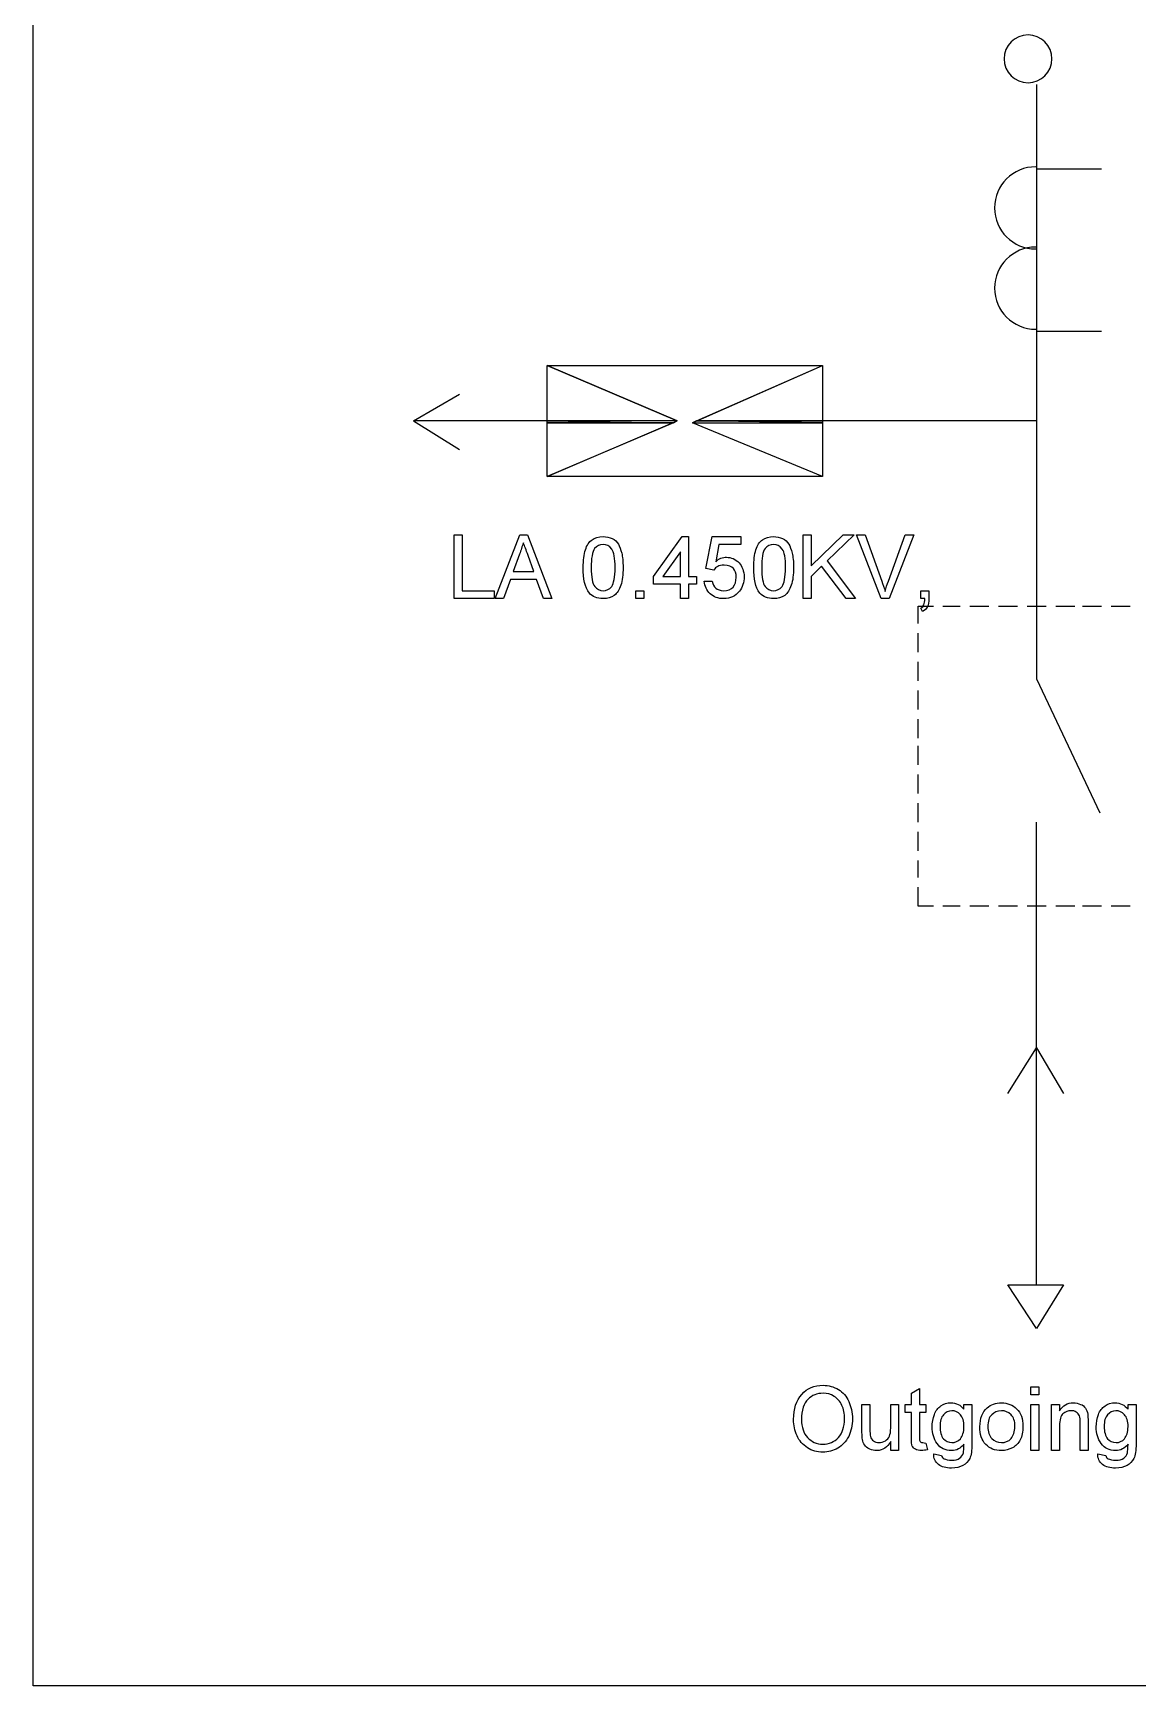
# Model space of a CAD drawing. Header units: millimetres. Extents: x 12 to 286, y 8 to 173.
# Drawn here: x 12.12 to 36.59, y 7.52 to 44.14 of the extents above; entities that cross this region are included whole.
import ezdxf

# ---------------------------------------------------------------- set-up
doc = ezdxf.new("R2010")
doc.units = ezdxf.units.MM
doc.layers.get('0').update_dxf_attribs({"linetype": 'CONTINUOUS'})

msp = doc.modelspace()

# ---------------------------------------------------------------- linework, layer by layer
at = {"color": 0}
for p, q in [((12.1212, 7.5213), (12.1212, 173.298)), ((34.3462, 42.9962), (34.3462, 31.4399)), ((34.3462, 41.1346), (35.7861, 41.1346)), ((34.3462, 37.5349), (35.7861, 37.5349)), ((23.5093, 36.7728), (26.3881, 35.5466)), ((23.5093, 35.5466), (23.5093, 36.7728)), ((23.5093, 36.7728), (26.3881, 35.5466)), ((23.5093, 35.5466), (23.5093, 36.7728)), ((26.3881, 35.5466), (23.5093, 36.7728)), ((23.5093, 36.7728), (29.6044, 36.7728)), ((23.5093, 34.3187), (23.5093, 36.7728)), ((26.727, 35.5039), (29.6044, 36.7728)), ((26.8111, 35.5466), (29.6044, 36.7728)), ((26.8111, 35.5466), (29.6044, 36.7728)), ((29.6044, 36.7728), (29.6044, 35.5466)), ((29.6044, 36.7728), (29.6044, 35.5466)), ((29.6044, 36.7728), (29.6044, 34.3187)), ((20.5452, 35.5466), (21.5622, 36.1389)), ((23.5093, 35.5466), (20.5452, 35.5466)), ((20.5452, 35.5466), (21.5622, 34.9112)), ((26.3881, 35.5466), (23.5093, 35.5466)), ((26.3881, 35.5466), (23.5093, 35.5466)), ((26.3881, 35.5466), (23.5093, 35.5466)), ((23.5093, 35.5466), (26.3026, 35.5039)), ((23.5093, 35.5466), (26.3026, 35.5039)), ((23.5093, 35.5039), (23.5093, 35.5466)), ((26.3881, 35.5466), (23.5093, 35.5466)), ((23.5093, 35.5466), (26.3026, 35.5039)), ((23.5093, 35.5466), (26.3026, 35.5039)), ((23.5093, 35.5039), (23.5093, 35.5466)), ((23.5093, 34.3187), (26.3881, 35.5466)), ((26.3026, 35.5039), (26.3881, 35.5466)), ((26.3026, 35.5039), (26.3881, 35.5466)), ((26.8111, 35.5466), (26.727, 35.5039)), ((26.8111, 35.5466), (26.727, 35.5039)), ((29.6044, 35.5466), (26.8111, 35.5466)), ((29.6044, 35.5466), (26.8111, 35.5466)), ((29.6044, 35.5039), (26.8111, 35.5466)), ((29.6044, 35.5039), (26.8111, 35.5466)), ((26.8111, 35.5466), (29.6044, 35.5466)), ((29.6044, 35.5039), (26.8111, 35.5466)), ((26.8111, 35.5466), (29.6044, 35.5466)), ((29.6044, 35.5039), (26.8111, 35.5466)), ((34.3462, 35.5466), (29.6044, 35.5466)), ((29.6044, 35.5466), (29.6044, 35.5039)), ((29.6044, 35.5466), (29.6044, 35.5039)), ((23.5093, 35.5039), (26.3026, 35.5039)), ((26.3026, 35.5039), (23.5093, 34.3187)), ((23.5093, 34.3187), (23.5093, 35.5039)), ((23.5093, 35.5039), (26.3026, 35.5039)), ((26.3026, 35.5039), (23.5093, 34.3187)), ((23.5093, 34.3187), (23.5093, 35.5039)), ((26.3026, 35.5039), (23.5093, 35.5039)), ((26.3026, 35.5039), (23.5093, 35.5039)), ((26.727, 35.5039), (29.6044, 35.5039)), ((26.727, 35.5039), (29.6044, 35.5039)), ((29.6044, 34.3187), (26.727, 35.5039)), ((26.727, 35.5039), (29.6044, 35.5039)), ((26.727, 35.5039), (29.6044, 35.5039)), ((29.6044, 34.3187), (26.727, 35.5039)), ((29.6044, 34.3187), (26.727, 35.5039)), ((29.6044, 35.5039), (29.6044, 34.3187)), ((29.6044, 35.5039), (29.6044, 34.3187)), ((29.6044, 34.3187), (23.5093, 34.3187)), ((21.4492, 31.6095), (21.4492, 33.0206)), ((21.4492, 33.0206), (21.6256, 33.0206)), ((21.6256, 33.0206), (21.6256, 31.7858)), ((22.3573, 31.6095), (22.8989, 33.0206)), ((22.8989, 33.0206), (23.0684, 33.0206)), ((23.0684, 33.0206), (23.6099, 31.6095)), ((25.8589, 32.1028), (26.4942, 32.9847)), ((26.4942, 32.9847), (26.6347, 32.9847)), ((26.6347, 32.9847), (26.6347, 32.1028)), ((27.0233, 32.2792), (27.1639, 32.9847)), ((27.1639, 32.9847), (27.7992, 32.9847)), ((27.7992, 32.9847), (27.7992, 32.8083)), ((29.1744, 31.6095), (29.1744, 33.0206)), ((29.1744, 33.0206), (29.3508, 33.0206)), ((29.3508, 33.0206), (29.3508, 32.3329)), ((29.3508, 32.3329), (30.0633, 33.0206)), ((30.303, 33.0206), (29.7077, 32.4459)), ((30.0633, 33.0206), (30.303, 33.0206)), ((30.9011, 31.6095), (30.3582, 33.0206)), ((30.3582, 33.0206), (30.5511, 33.0206)), ((30.5511, 33.0206), (30.9177, 31.998)), ((31.0651, 31.998), (31.4331, 33.0206)), ((31.626, 33.0206), (31.083, 31.6095)), ((31.4331, 33.0206), (31.626, 33.0206)), ((22.8947, 32.5947), (22.7569, 32.2089)), ((26.4583, 32.6457), (26.067, 32.1028)), ((26.4583, 32.1028), (26.4583, 32.6457)), ((27.3072, 32.8083), (27.2411, 32.4239)), ((27.7992, 32.8083), (27.3072, 32.8083)), ((23.2103, 32.2089), (23.0849, 32.5617)), ((24.3058, 32.2957), (24.3058, 32.2957)), ((27.1997, 32.2433), (27.0233, 32.2792)), ((28.0817, 32.2957), (28.0817, 32.2957)), ((29.5851, 32.3288), (29.3508, 32.1028)), ((30.1267, 31.6095), (29.5851, 32.3288)), ((29.7077, 32.4459), (30.3389, 31.6095)), ((22.6935, 32.0325), (22.5419, 31.6095)), ((23.2723, 32.0325), (22.6935, 32.0325)), ((22.7569, 32.2089), (23.2103, 32.2089)), ((23.4239, 31.6095), (23.2723, 32.0325)), ((25.8589, 31.9264), (25.8589, 32.1028)), ((26.4583, 31.9264), (25.8589, 31.9264)), ((26.067, 32.1028), (26.4583, 32.1028)), ((26.4583, 31.6095), (26.4583, 31.9264)), ((26.6347, 32.1028), (26.8111, 32.1028)), ((26.8111, 31.9264), (26.6347, 31.9264)), ((26.6347, 31.9264), (26.6347, 31.6095)), ((26.8111, 32.1028), (26.8111, 31.9264)), ((26.9875, 31.9967), (27.1639, 31.9967)), ((29.3508, 32.1028), (29.3508, 31.6095)), ((22.3311, 31.6095), (21.4492, 31.6095)), ((21.6256, 31.7858), (22.3311, 31.7858)), ((22.3311, 31.7858), (22.3311, 31.6095)), ((22.5419, 31.6095), (22.3573, 31.6095)), ((23.6099, 31.6095), (23.4239, 31.6095)), ((25.4703, 31.6095), (25.4703, 31.7858)), ((25.4703, 31.7858), (25.6467, 31.7858)), ((25.6467, 31.6095), (25.4703, 31.6095)), ((25.6467, 31.7858), (25.6467, 31.6095)), ((26.6347, 31.6095), (26.4583, 31.6095)), ((29.3508, 31.6095), (29.1744, 31.6095)), ((30.3389, 31.6095), (30.1267, 31.6095)), ((31.083, 31.6095), (30.9011, 31.6095)), ((31.7858, 31.6095), (31.7858, 31.7858)), ((31.7858, 31.7858), (31.9622, 31.7858)), ((31.8727, 31.6095), (31.7858, 31.6095)), ((31.9622, 31.7858), (31.9622, 31.6095)), ((31.7211, 31.0582), (31.7211, 31.4399)), ((31.7211, 31.4399), (32.0601, 31.4399)), ((31.8203, 31.3269), (31.7858, 31.3972)), ((32.2723, 31.4399), (32.6526, 31.4399)), ((32.8648, 31.4399), (33.2879, 31.4399)), ((33.5001, 31.4399), (33.9232, 31.4399)), ((34.1354, 31.4399), (34.5584, 31.4399)), ((34.3462, 31.4399), (34.3462, 29.8304)), ((34.7693, 31.4399), (35.1937, 31.4399)), ((35.3617, 31.4399), (35.7861, 31.4399)), ((35.9971, 31.4399), (36.4201, 31.4399)), ((31.7211, 30.423), (31.7211, 30.8474)), ((31.7211, 29.789), (31.7211, 30.2121)), ((34.3462, 29.8304), (35.7434, 26.8676)), ((31.7211, 29.1538), (31.7211, 29.5768)), ((31.7211, 28.5185), (31.7211, 28.9416)), ((31.7211, 27.926), (31.7211, 28.349)), ((31.7211, 27.2907), (31.7211, 27.7137)), ((31.7211, 26.6554), (31.7211, 27.0798)), ((31.7211, 26.0215), (31.7211, 26.4445)), ((34.3462, 16.411), (34.3462, 26.6554)), ((31.7211, 25.4289), (31.7211, 25.8093)), ((31.7211, 24.7937), (31.7211, 25.2167)), ((32.0601, 24.7937), (31.7211, 24.7937)), ((32.6526, 24.7937), (32.2723, 24.7937)), ((33.2879, 24.7937), (32.8648, 24.7937)), ((33.9232, 24.7937), (33.5001, 24.7937)), ((34.5584, 24.7937), (34.1354, 24.7937)), ((35.1937, 24.7937), (34.7693, 24.7937)), ((35.7861, 24.7937), (35.3617, 24.7937)), ((36.4201, 24.7937), (35.9971, 24.7937)), ((33.711, 20.6444), (34.3462, 21.66)), ((34.3462, 21.66), (34.9388, 20.6444)), ((34.3462, 15.4382), (33.711, 16.411)), ((33.711, 16.411), (34.9388, 16.411)), ((34.9388, 16.411), (34.3462, 15.4382)), ((31.5736, 14.0077), (31.75, 14.1097)), ((31.5736, 13.7583), (31.5736, 14.0077)), ((31.75, 14.1097), (31.75, 13.7583)), ((34.2194, 13.9706), (34.2194, 14.147)), ((34.2194, 14.147), (34.3958, 14.147)), ((34.3958, 13.9706), (34.2194, 13.9706)), ((34.3958, 14.147), (34.3958, 13.9706)), ((30.4794, 13.1382), (30.4794, 13.7583)), ((30.4794, 13.7583), (30.6558, 13.7583)), ((30.6558, 13.7583), (30.6558, 13.2223)), ((31.1147, 13.2402), (31.1147, 13.7583)), ((31.1147, 13.7583), (31.2911, 13.7583)), ((31.2911, 13.7583), (31.2911, 12.7358)), ((31.4331, 13.5819), (31.4331, 13.7583)), ((31.4331, 13.7583), (31.5736, 13.7583)), ((31.5736, 13.5819), (31.4331, 13.5819)), ((31.5736, 13.0294), (31.5736, 13.5819)), ((31.75, 13.7583), (31.8905, 13.7583)), ((31.8905, 13.5819), (31.75, 13.5819)), ((31.75, 13.5819), (31.75, 13.0404)), ((31.8905, 13.7583), (31.8905, 13.5819)), ((32.7381, 13.6522), (32.7381, 13.7583)), ((32.7381, 13.7583), (32.9144, 13.7583)), ((32.9144, 13.7583), (32.9144, 12.8902)), ((34.2194, 12.7358), (34.2194, 13.7583)), ((34.2194, 13.7583), (34.3958, 13.7583)), ((34.3958, 13.7583), (34.3958, 12.7358)), ((34.6783, 12.7358), (34.6783, 13.7583)), ((34.6783, 13.7583), (34.8547, 13.7583)), ((34.8547, 13.7583), (34.8547, 13.615)), ((36.3721, 13.6522), (36.3721, 13.7583)), ((36.3721, 13.7583), (36.5485, 13.7583)), ((36.5485, 13.7583), (36.5485, 12.8902)), ((28.9636, 13.4221), (28.9636, 13.4221)), ((33.0908, 13.265), (33.0908, 13.265)), ((34.8547, 13.2857), (34.8547, 12.7358)), ((35.3138, 12.7358), (35.3138, 13.3477)), ((35.4901, 13.3711), (35.4901, 12.7358)), ((31.1147, 12.7358), (31.1147, 12.9343)), ((31.8905, 12.9026), (31.9264, 12.7524)), ((31.2911, 12.7358), (31.1147, 12.7358)), ((32.0669, 12.6642), (32.2433, 12.6297)), ((32.0669, 12.6642), (32.0669, 12.6642)), ((34.3958, 12.7358), (34.2194, 12.7358)), ((34.8547, 12.7358), (34.6783, 12.7358)), ((35.4901, 12.7358), (35.3138, 12.7358)), ((35.7008, 12.6642), (35.8771, 12.6297)), ((35.7008, 12.6642), (35.7008, 12.6642)), ((286.06, 7.5213), (12.1212, 7.5213))]:
    msp.add_line(p, q, dxfattribs=at)
for points in [[(34.156, 44.0972), (33.8639, 44.0972), (33.6269, 43.8602), (33.6269, 43.5681)], [(34.6852, 43.5681), (34.6852, 43.8602), (34.4482, 44.0972), (34.156, 44.0972)], [(33.6269, 43.5681), (33.6269, 43.276), (33.8639, 43.0389), (34.156, 43.0389)], [(34.156, 43.0389), (34.4482, 43.0389), (34.6852, 43.276), (34.6852, 43.5681)], [(34.3256, 41.1759), (33.8226, 41.1759), (33.4147, 40.7691), (33.4147, 40.2664)], [(33.4147, 40.2664), (33.4147, 39.7633), (33.8226, 39.3555), (34.3256, 39.3555)], [(34.3256, 39.3982), (33.8226, 39.3982), (33.4147, 38.9901), (33.4147, 38.4888)], [(33.4147, 38.4888), (33.4147, 37.9857), (33.8226, 37.5779), (34.3256, 37.5779)], [(24.5015, 32.9144), (24.5608, 32.9613), (24.649, 32.9847), (24.7468, 32.9847)], [(24.7468, 32.9847), (24.8143, 32.9847), (24.886, 32.9696), (24.9466, 32.9406)], [(28.2774, 32.9144), (28.3352, 32.9613), (28.4234, 32.9847), (28.5226, 32.9847)], [(28.5226, 32.9847), (28.5888, 32.9847), (28.6604, 32.9696), (28.7211, 32.9406)], [(22.9829, 32.8442), (22.9499, 32.7656), (22.9264, 32.6829), (22.8947, 32.5947)], [(23.0849, 32.5617), (23.038, 32.6912), (23.0077, 32.7725), (22.9829, 32.8442)], [(24.3058, 32.2957), (24.3058, 32.4624), (24.3224, 32.5865), (24.3555, 32.6898)], [(24.3555, 32.6898), (24.3844, 32.7973), (24.4367, 32.8676), (24.5015, 32.9144)], [(24.558, 32.7188), (24.5056, 32.6485), (24.4822, 32.5024), (24.4822, 32.2971)], [(24.7454, 32.8083), (24.6655, 32.8083), (24.609, 32.778), (24.558, 32.7188)], [(24.9397, 32.7063), (24.8805, 32.7849), (24.8267, 32.8083), (24.7454, 32.8083)], [(25.0114, 32.2971), (25.0114, 32.5079), (24.988, 32.6388), (24.9397, 32.7063)], [(24.9466, 32.9406), (25.0059, 32.9144), (25.0527, 32.8704), (25.0831, 32.8152)], [(25.0831, 32.8152), (25.112, 32.7697), (25.1382, 32.694), (25.1575, 32.6154)], [(25.1575, 32.6154), (25.1768, 32.5424), (25.1878, 32.4294), (25.1878, 32.2957)], [(28.0817, 32.2957), (28.0817, 32.4624), (28.0968, 32.5865), (28.1299, 32.6898)], [(28.1299, 32.6898), (28.1588, 32.7973), (28.2126, 32.8676), (28.2774, 32.9144)], [(28.3325, 32.7188), (28.2815, 32.6485), (28.2581, 32.5024), (28.2581, 32.2971)], [(28.5199, 32.8083), (28.44, 32.8083), (28.3834, 32.778), (28.3325, 32.7188)], [(28.7142, 32.7063), (28.6549, 32.7849), (28.6026, 32.8083), (28.5199, 32.8083)], [(28.7872, 32.2971), (28.7872, 32.5079), (28.7624, 32.6388), (28.7142, 32.7063)], [(28.7211, 32.9406), (28.7803, 32.9144), (28.8272, 32.8704), (28.8575, 32.8152)], [(28.8575, 32.8152), (28.8878, 32.7697), (28.9126, 32.694), (28.9333, 32.6154)], [(28.9333, 32.6154), (28.9512, 32.5424), (28.9636, 32.4294), (28.9636, 32.2957)], [(24.4409, 31.7307), (24.3417, 31.8616), (24.3058, 32.0435), (24.3058, 32.2957)], [(24.4822, 32.2971), (24.4822, 32.0862), (24.5084, 31.9402), (24.5594, 31.8782)], [(24.9356, 31.8782), (24.9769, 31.9457), (25.0114, 32.0807), (25.0114, 32.2971)], [(25.1878, 32.2957), (25.1878, 32.1441), (25.1713, 32.0077), (25.1395, 31.9043)], [(27.2838, 32.3205), (27.2452, 32.3108), (27.2218, 32.275), (27.1997, 32.2433)], [(27.2411, 32.4239), (27.3141, 32.5024), (27.3954, 32.5258), (27.4781, 32.5258)], [(27.4257, 32.3494), (27.3596, 32.3494), (27.3182, 32.3398), (27.2838, 32.3205)], [(27.6324, 32.2764), (27.5897, 32.326), (27.5235, 32.3494), (27.4257, 32.3494)], [(27.4781, 32.5258), (27.5773, 32.5258), (27.6806, 32.4859), (27.7565, 32.4032)], [(27.6931, 32.078), (27.6931, 32.1703), (27.6724, 32.2282), (27.6324, 32.2764)], [(27.7565, 32.4032), (27.8226, 32.3274), (27.8694, 32.2171), (27.8694, 32.089)], [(28.2153, 31.7307), (28.1161, 31.8616), (28.0817, 32.0435), (28.0817, 32.2957)], [(28.2581, 32.2971), (28.2581, 32.0862), (28.2829, 31.9402), (28.3338, 31.8782)], [(28.71, 31.8782), (28.7514, 31.9457), (28.7872, 32.0807), (28.7872, 32.2971)], [(28.9636, 32.2957), (28.9636, 32.1441), (28.9471, 32.0077), (28.914, 31.9043)], [(24.5594, 31.8782), (24.6076, 31.8203), (24.6724, 31.7858), (24.7468, 31.7858)], [(24.7468, 31.7858), (24.8157, 31.7858), (24.8846, 31.8161), (24.9356, 31.8782)], [(25.1395, 31.9043), (25.0996, 31.8093), (25.0583, 31.7266), (24.9935, 31.6797)], [(27.1184, 31.7155), (27.0343, 31.7982), (26.9985, 31.8795), (26.9875, 31.9967)], [(27.1639, 31.9967), (27.1763, 31.9264), (27.2025, 31.874), (27.2425, 31.8382)], [(27.4161, 31.7858), (27.5098, 31.7858), (27.5814, 31.812), (27.6255, 31.8657)], [(27.6255, 31.8657), (27.6696, 31.9278), (27.6931, 31.9898), (27.6931, 32.078)], [(27.8694, 32.089), (27.8694, 31.9719), (27.835, 31.8616), (27.7647, 31.772)], [(28.3338, 31.8782), (28.3834, 31.8203), (28.4468, 31.7858), (28.5226, 31.7858)], [(28.5226, 31.7858), (28.5902, 31.7858), (28.6591, 31.8161), (28.71, 31.8782)], [(28.914, 31.9043), (28.8741, 31.8093), (28.8327, 31.7266), (28.7679, 31.6797)], [(30.9177, 31.998), (30.9425, 31.9278), (30.9714, 31.8396), (30.9921, 31.7679)], [(30.9921, 31.7679), (31.0072, 31.8506), (31.0362, 31.9209), (31.0651, 31.998)], [(24.7468, 31.6095), (24.6104, 31.6095), (24.5139, 31.6494), (24.4409, 31.7307)], [(24.9935, 31.6797), (24.9232, 31.6329), (24.846, 31.6095), (24.7468, 31.6095)], [(27.4147, 31.6095), (27.2921, 31.6095), (27.1956, 31.6439), (27.1184, 31.7155)], [(27.2425, 31.8382), (27.2796, 31.8093), (27.3403, 31.7858), (27.4161, 31.7858)], [(27.7647, 31.772), (27.6793, 31.6673), (27.5621, 31.6095), (27.4147, 31.6095)], [(28.5226, 31.6095), (28.3862, 31.6095), (28.2897, 31.6494), (28.2153, 31.7307)], [(28.7679, 31.6797), (28.6977, 31.6329), (28.6205, 31.6095), (28.5226, 31.6095)], [(31.8492, 31.4702), (31.8534, 31.513), (31.8713, 31.5488), (31.8727, 31.6095)], [(31.9622, 31.6095), (31.9622, 31.535), (31.9498, 31.4758), (31.9278, 31.4317)], [(31.7858, 31.3972), (31.8148, 31.4138), (31.8354, 31.4386), (31.8492, 31.4702)], [(31.9278, 31.4317), (31.9043, 31.3862), (31.8699, 31.3517), (31.8203, 31.3269)], [(28.9636, 13.4221), (28.9636, 13.666), (29.0242, 13.8452), (29.1455, 13.9802)], [(29.1455, 13.9802), (29.2654, 14.1222), (29.4239, 14.1814), (29.6168, 14.1814)], [(29.6168, 14.005), (29.4804, 14.005), (29.3743, 13.9609), (29.2806, 13.87)], [(29.6168, 14.1814), (29.7367, 14.1814), (29.8566, 14.1497), (29.9572, 14.0863)], [(29.8662, 13.9347), (29.7849, 13.994), (29.7091, 14.005), (29.6168, 14.005)], [(30.0343, 13.7377), (29.9916, 13.83), (29.9393, 13.8879), (29.8662, 13.9347)], [(29.9572, 14.0863), (30.0564, 14.0312), (30.1349, 13.9361), (30.1887, 13.8217)], [(29.2806, 13.87), (29.1869, 13.79), (29.14, 13.6302), (29.14, 13.4193)], [(30.0922, 13.44), (30.0922, 13.5544), (30.0729, 13.6536), (30.0343, 13.7377)], [(30.1887, 13.8217), (30.2328, 13.7115), (30.2686, 13.5819), (30.2686, 13.4386)], [(32.0821, 13.5323), (32.111, 13.6205), (32.1648, 13.6798), (32.2282, 13.7253)], [(32.2282, 13.7253), (32.286, 13.7818), (32.3674, 13.7942), (32.4542, 13.7942)], [(32.4693, 13.6178), (32.3922, 13.6178), (32.3357, 13.5874), (32.2847, 13.5296)], [(32.4542, 13.7942), (32.5575, 13.7942), (32.6636, 13.7459), (32.7381, 13.6522)], [(32.6595, 13.5282), (32.5975, 13.593), (32.5438, 13.6178), (32.4693, 13.6178)], [(33.0908, 13.265), (33.0908, 13.4524), (33.1432, 13.5902), (33.2479, 13.6812)], [(33.2479, 13.6812), (33.3292, 13.7583), (33.4422, 13.7942), (33.5676, 13.7942)], [(33.5676, 13.6178), (33.4753, 13.6178), (33.4092, 13.5874), (33.3527, 13.5296)], [(33.5676, 13.7942), (33.7013, 13.7942), (33.8212, 13.7473), (33.9094, 13.6563)], [(33.7812, 13.5296), (33.7165, 13.593), (33.6517, 13.6178), (33.5676, 13.6178)], [(33.9094, 13.6563), (33.9962, 13.5764), (34.0431, 13.44), (34.0431, 13.2788)], [(34.8547, 13.615), (34.925, 13.7349), (35.027, 13.7942), (35.1607, 13.7942)], [(35.111, 13.6178), (35.038, 13.6178), (34.9815, 13.5944), (34.9305, 13.5475)], [(35.2254, 13.5861), (35.1868, 13.6178), (35.1551, 13.6178), (35.111, 13.6178)], [(35.1607, 13.7942), (35.2103, 13.7942), (35.2723, 13.7818), (35.3205, 13.7597)], [(35.2944, 13.5034), (35.2764, 13.5406), (35.2585, 13.5654), (35.2254, 13.5861)], [(35.3205, 13.7597), (35.3674, 13.7487), (35.4058, 13.7087), (35.4295, 13.6715)], [(35.4295, 13.6715), (35.4499, 13.6412), (35.4707, 13.5916), (35.4803, 13.542)], [(35.7159, 13.5323), (35.7449, 13.6205), (35.7988, 13.6798), (35.862, 13.7253)], [(35.862, 13.7253), (35.9198, 13.7818), (36.0013, 13.7942), (36.0881, 13.7942)], [(36.1033, 13.6178), (36.026, 13.6178), (35.9696, 13.5874), (35.9184, 13.5296)], [(36.0881, 13.7942), (36.1915, 13.7942), (36.2962, 13.7459), (36.3721, 13.6522)], [(36.2934, 13.5282), (36.2313, 13.593), (36.1777, 13.6178), (36.1033, 13.6178)], [(29.0408, 13.0638), (28.987, 13.1851), (28.9636, 13.2953), (28.9636, 13.4221)], [(29.14, 13.4193), (29.14, 13.2581), (29.1841, 13.1189), (29.2751, 13.0225)], [(29.9572, 13.0225), (30.0454, 13.1313), (30.0922, 13.2595), (30.0922, 13.44)], [(30.2686, 13.4386), (30.2686, 13.2939), (30.2397, 13.163), (30.1845, 13.0487)], [(30.6558, 13.2223), (30.6558, 13.1396), (30.66, 13.0803), (30.6669, 13.05)], [(31.0885, 13.0528), (31.1037, 13.0955), (31.1147, 13.1589), (31.1147, 13.2402)], [(32.0325, 13.2581), (32.0325, 13.3587), (32.0491, 13.4483), (32.0821, 13.5323)], [(32.1441, 12.8888), (32.0669, 12.999), (32.0325, 13.1148), (32.0325, 13.2581)], [(32.2847, 13.5296), (32.2323, 13.4772), (32.2089, 13.3849), (32.2089, 13.2705)], [(32.2089, 13.2705), (32.2089, 13.1561), (32.2337, 13.0555), (32.2833, 12.9977)], [(32.7381, 13.265), (32.7381, 13.3931), (32.7119, 13.4689), (32.6595, 13.5282)], [(32.6609, 12.9977), (32.7022, 13.061), (32.7381, 13.1437), (32.7381, 13.265)], [(33.2218, 12.8709), (33.1253, 12.9646), (33.0908, 13.0941), (33.0908, 13.265)], [(33.3527, 13.5296), (33.2907, 13.4772), (33.2672, 13.3835), (33.2672, 13.265)], [(33.2672, 13.265), (33.2672, 13.1589), (33.2948, 13.0583), (33.3527, 13.0004)], [(33.8667, 13.2705), (33.8667, 13.3931), (33.8377, 13.4703), (33.7812, 13.5296)], [(33.7812, 13.0004), (33.8308, 13.0652), (33.8667, 13.1492), (33.8667, 13.2705)], [(34.0431, 13.2788), (34.0431, 13.1548), (34.0238, 13.0459), (33.9838, 12.9715)], [(34.9305, 13.5475), (34.8782, 13.513), (34.8547, 13.4138), (34.8547, 13.2857)], [(35.3138, 13.3477), (35.3138, 13.4249), (35.3067, 13.4689), (35.2944, 13.5034)], [(35.4803, 13.542), (35.4775, 13.5103), (35.4901, 13.4524), (35.4901, 13.3711)], [(35.6665, 13.2581), (35.6665, 13.3587), (35.6828, 13.4483), (35.7159, 13.5323)], [(35.778, 12.8888), (35.7008, 12.999), (35.6665, 13.1148), (35.6665, 13.2581)], [(35.9184, 13.5296), (35.8648, 13.4772), (35.8429, 13.3849), (35.8429, 13.2705)], [(35.8429, 13.2705), (35.8429, 13.1561), (35.8676, 13.0555), (35.9174, 12.9977)], [(36.3721, 13.265), (36.3721, 13.3931), (36.3442, 13.4689), (36.2934, 13.5282)], [(36.2948, 12.9977), (36.3361, 13.061), (36.3721, 13.1437), (36.3721, 13.265)], [(29.2709, 12.7978), (29.1621, 12.8654), (29.0932, 12.9508), (29.0408, 13.0638)], [(29.2751, 13.0225), (29.355, 12.9357), (29.4776, 12.8764), (29.614, 12.8764)], [(29.614, 12.8764), (29.7477, 12.8764), (29.8676, 12.9246), (29.9572, 13.0225)], [(30.1845, 13.0487), (30.1212, 12.9357), (30.0495, 12.8475), (29.9475, 12.7882)], [(30.4905, 12.9798), (30.4794, 13.0142), (30.4794, 13.0666), (30.4794, 13.1382)], [(30.5401, 12.8543), (30.5084, 12.8957), (30.5001, 12.9301), (30.4905, 12.9798)], [(30.6503, 12.7689), (30.5911, 12.7923), (30.5635, 12.8199), (30.5401, 12.8543)], [(30.6669, 13.05), (30.6737, 13.0073), (30.6985, 12.9728), (30.7316, 12.948)], [(30.7316, 12.948), (30.7647, 12.9357), (30.8074, 12.9122), (30.8571, 12.9122)], [(31.1147, 12.9343), (31.0403, 12.8061), (30.9383, 12.7358), (30.8088, 12.7358)], [(30.8571, 12.9122), (30.8984, 12.9122), (30.9521, 12.9246), (30.9962, 12.9494)], [(30.9962, 12.9494), (31.032, 12.9853), (31.0706, 13.0087), (31.0885, 13.0528)], [(31.5929, 12.8364), (31.5736, 12.8681), (31.5736, 12.9315), (31.5736, 13.0294)], [(31.6632, 12.7634), (31.6246, 12.7841), (31.6067, 12.8061), (31.5929, 12.8364)], [(31.75, 13.0404), (31.75, 12.999), (31.7528, 12.966), (31.7569, 12.9536)], [(31.7569, 12.9536), (31.7596, 12.9508), (31.7707, 12.9301), (31.7817, 12.9232)], [(31.7817, 12.9232), (31.7817, 12.9232), (31.8093, 12.9122), (31.8299, 12.9122)], [(31.8299, 12.9122), (31.8423, 12.9122), (31.8657, 12.9081), (31.8905, 12.9026)], [(32.4624, 12.7358), (32.3233, 12.7358), (32.2199, 12.7868), (32.1441, 12.8888)], [(32.2833, 12.9977), (32.3329, 12.9467), (32.3963, 12.9122), (32.4721, 12.9122)], [(32.7381, 12.8764), (32.6636, 12.7827), (32.5727, 12.7358), (32.4624, 12.7358)], [(32.4721, 12.9122), (32.5424, 12.9122), (32.6099, 12.9398), (32.6609, 12.9977)], [(32.7256, 12.6835), (32.727, 12.7193), (32.7381, 12.7772), (32.7381, 12.8764)], [(32.9144, 12.8902), (32.9144, 12.7413), (32.8979, 12.6242), (32.8662, 12.5595)], [(33.5676, 12.7358), (33.4188, 12.7358), (33.3099, 12.7799), (33.2218, 12.8709)], [(33.3527, 13.0004), (33.405, 12.9467), (33.4808, 12.9122), (33.5676, 12.9122)], [(33.5676, 12.9122), (33.6476, 12.9122), (33.7247, 12.9412), (33.7812, 13.0004)], [(33.9838, 12.9715), (33.9411, 12.8998), (33.8873, 12.8392), (33.8129, 12.7964)], [(36.0962, 12.7358), (35.9572, 12.7358), (35.8539, 12.7868), (35.778, 12.8888)], [(35.9174, 12.9977), (35.9653, 12.9467), (36.0303, 12.9122), (36.1061, 12.9122)], [(36.3721, 12.8764), (36.2977, 12.7827), (36.2052, 12.7358), (36.0962, 12.7358)], [(36.1061, 12.9122), (36.1763, 12.9122), (36.2437, 12.9398), (36.2948, 12.9977)], [(36.3594, 12.6835), (36.3594, 12.7193), (36.3721, 12.7772), (36.3721, 12.8764)], [(36.5485, 12.8902), (36.5485, 12.7413), (36.5319, 12.6242), (36.5002, 12.5595)], [(29.6154, 12.7), (29.4817, 12.7), (29.3729, 12.7331), (29.2709, 12.7978)], [(29.9475, 12.7882), (29.8345, 12.7358), (29.7339, 12.7), (29.6154, 12.7)], [(30.8088, 12.7358), (30.7482, 12.7358), (30.6999, 12.7468), (30.6503, 12.7689)], [(31.8024, 12.7358), (31.7362, 12.7358), (31.6963, 12.7441), (31.6632, 12.7634)], [(31.9264, 12.7524), (31.8795, 12.7468), (31.8382, 12.7358), (31.8024, 12.7358)], [(32.1744, 12.4272), (32.1, 12.4878), (32.0656, 12.5581), (32.0669, 12.6642)], [(32.2433, 12.6297), (32.2502, 12.5953), (32.2695, 12.5705), (32.2998, 12.5553)], [(32.2998, 12.5553), (32.3329, 12.536), (32.3963, 12.5236), (32.4666, 12.5236)], [(32.4666, 12.5236), (32.5382, 12.5236), (32.6003, 12.5374), (32.6416, 12.565)], [(32.6416, 12.565), (32.6802, 12.6036), (32.7119, 12.6325), (32.7256, 12.6835)], [(32.8662, 12.5595), (32.8276, 12.4933), (32.7849, 12.4423), (32.716, 12.4037)], [(33.8129, 12.7964), (33.7316, 12.7593), (33.6558, 12.7358), (33.5676, 12.7358)], [(35.8084, 12.4272), (35.7339, 12.4878), (35.6979, 12.5581), (35.7008, 12.6642)], [(35.8771, 12.6297), (35.8842, 12.5953), (35.9022, 12.5705), (35.9336, 12.5553)], [(35.9336, 12.5553), (35.9668, 12.536), (36.0288, 12.5236), (36.099, 12.5236)], [(36.099, 12.5236), (36.1721, 12.5236), (36.2342, 12.5374), (36.2754, 12.565)], [(36.2754, 12.565), (36.3142, 12.6036), (36.3442, 12.6325), (36.3594, 12.6835)], [(36.5002, 12.5595), (36.4613, 12.4933), (36.4187, 12.4423), (36.3499, 12.4037)], [(32.4624, 12.3472), (32.3412, 12.3472), (32.2475, 12.3734), (32.1744, 12.4272)], [(32.716, 12.4037), (32.643, 12.3706), (32.563, 12.3472), (32.4624, 12.3472)], [(36.0962, 12.3472), (35.9752, 12.3472), (35.8814, 12.3734), (35.8084, 12.4272)], [(36.3499, 12.4037), (36.2768, 12.3706), (36.1968, 12.3472), (36.0962, 12.3472)]]:
    msp.add_open_spline(points, degree=3, dxfattribs=at)

doc.saveas('drawing.dxf')
